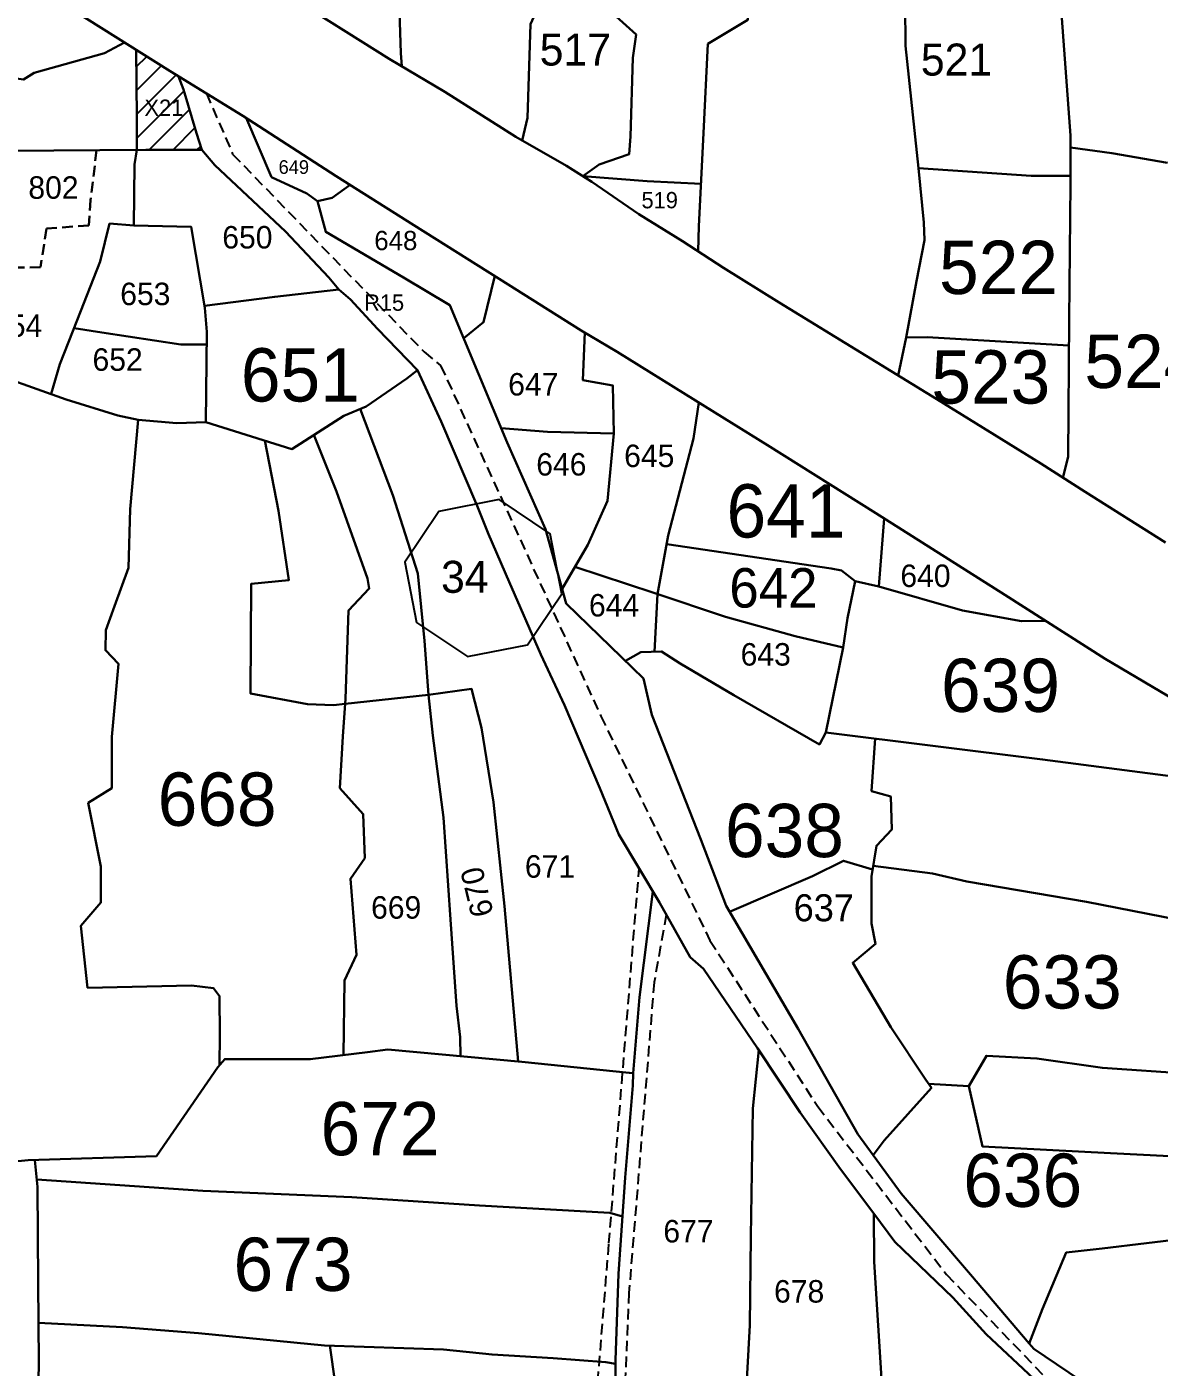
# Model space of a CAD drawing. Header units: millimetres. Extents: x -6521 to 1064, y -7 to 2171.
# Drawn here: x 450.8 to 503.9, y 320.9 to 383.8 of the extents above; entities that cross this region are included whole.
import ezdxf

# ---------------------------------------------------------------- set-up
doc = ezdxf.new("R2010")
doc.units = ezdxf.units.MM
doc.linetypes.add('ACAD_ISO02W100', pattern=[15, 12, -3])
doc.linetypes.add('DASHED', pattern=[0.75, 0.5, -0.25])
for name, color, linetype in [('Image', 7, 'Continuous'), ('Line_Road', 250, 'ACAD_ISO02W100'), ('Sym_Hatch', 1, 'Continuous'), ('Sym_Traverse_Stone', 5, 'Continuous'), ('Text_Traverse_Stone_No', 1, 'Continuous')]:
    doc.layers.add(name, color=color, linetype=linetype)
doc.layers.add('Poly_Survey_Bndry', color=250, linetype='Continuous', lineweight=30)
doc.layers.add('Text_Survey_No', color=250, linetype='Continuous', lineweight=0)
doc.styles.get("Standard").update_dxf_attribs({"font": 'Sakal_Marathi_N_Ship.TTF'})
picture_1 = doc.add_image_def('image1.jpg', size_in_pixel=(14525, 10936))

# ---------------------------------------------------------------- blocks, each defined once
blk = doc.blocks.new('Sym_Traverse_Stone')
at = {"layer": 'Sym_Traverse_Stone'}
blk.add_lwpolyline([(3.223, -0.65), (2.739, 1.819), (0.65, 3.223), (-1.819, 2.739), (-3.223, 0.65), (-2.739, -1.819), (-0.65, -3.223), (1.819, -2.739)], close=True, dxfattribs=at)

msp = doc.modelspace()

# ---------------------------------------------------------------- hatches: boundary and pattern name
at = {"layer": 'Sym_Hatch', "transparency": 33554687}
h = msp.add_hatch(dxfattribs=at)
h.set_pattern_fill('ANSI31', color=0, scale=0.25)
h.paths.add_polyline_path([(457.956, 381.439), (457.553, 381.687), (455.965, 382.685), (455.993, 379.514), (456.003, 377.992), (456.417, 377.995), (459.048, 377.992), (458.799, 378.767), (458.183, 380.82)])

# ---------------------------------------------------------------- linework, layer by layer
at = {"layer": 'Line_Road', "color": 0, "linetype": 'DASHED'}
for points in [[(459.259, 380.638), (460.49, 377.792), (469.471, 368.511), (470.242, 367.882), (477.755, 351.433), (482.87, 340.902), (487.922, 333.123), (493.961, 325.242), (499.92, 319.044), (502.323, 309.81), (517.773, 299.619), (527.025, 293.946), (529.824, 293.125), (548.083, 289.729), (557.838, 287.298), (555.867, 275.887), (566.197, 272.307), (567.107, 272.136)], [(472.784, 256.534), (474.107, 263.158), (475.879, 272.713), (477.535, 281.019), (478.86, 289.967), (480.641, 301.998), (481.326, 307.265), (481.686, 312.803), (477.133, 314.206), (478.133, 326.703), (479.549, 344.283)], [(480.82, 342.129), (480.254, 338.95), (479.074, 324.384), (478.662, 315.046), (482.918, 313.815), (482.132, 303.121), (479.823, 288.598), (478.835, 279.328), (476.248, 268.084), (474.998, 261.04), (474.034, 256.826)]]:
    msp.add_lwpolyline(points, dxfattribs=at)
at = {"layer": 'Poly_Survey_Bndry'}
for points in [[(422.343, 403.115), (426.552, 400.534), (431.314, 397.751), (434.099, 396.076), (437.719, 393.973), (441.279, 391.65), (444.431, 389.862), (447.854, 387.683), (453.657, 384.137), (457.553, 381.687), (460.964, 379.589), (465.351, 376.756), (468.99, 374.458), (472.994, 371.949), (476.836, 369.518), (478.518, 368.525), (482.193, 366.242), (485.576, 364.142), (490.651, 360.95), (496.703, 357.126), (501.399, 354.111), (507.299, 350.632)], [(473.909, 401.842), (474.082, 397.122), (474.456, 392.631), (474.674, 388.346), (474.465, 386.089), (474.971, 385.05), (474.458, 383.889), (474.313, 379.489), (474.073, 378.433)], [(484.582, 401.512), (484.61, 397.919), (484.512, 392.514), (484.568, 388.976), (484.645, 384.089), (482.776, 382.959), (482.57, 378.776), (482.354, 374.404), (482.317, 373.235)], [(484.585, 396.516), (479.261, 396.648), (479.107, 393.022), (479.009, 388.194), (478.975, 385.861), (477.802, 385.104), (477.69, 384.951), (479.405, 383.397), (479.261, 382.301), (479.139, 378.624), (479.084, 377.791), (477.675, 377.311), (476.907, 376.755), (479.932, 376.522), (482.453, 376.398)], [(432.777, 391.899), (430.145, 391.926), (428.601, 392), (427.644, 388.837), (427.448, 386.245), (427.351, 385.137), (427.271, 384.228), (431.045, 383.677), (436.507, 382.842), (442.519, 381.993), (443.195, 381.877), (443.755, 382.912), (444.182, 383.307), (447.903, 383), (448.152, 382.703), (448.235, 381.646), (450.677, 381.284), (451.19, 381.604), (454.476, 382.53), (455.411, 383.034)], [(499.031, 388.168), (499.312, 385.029), (499.77, 378.666), (499.771, 376.42), (499.717, 370.032), (499.662, 363.6), (499.423, 362.614)], [(468.207, 387.371), (468.311, 384.466), (468.383, 382.532), (468.421, 381.915)], [(492.645, 377.13), (492.033, 382.872), (492.032, 384.813), (492.719, 386.524), (497.45, 385.754), (499.265, 385.553)], [(462.995, 385.305), (467.83, 382.266), (470.444, 380.712), (473.767, 378.609), (476.145, 377.24), (477.329, 376.486), (479.532, 374.975), (481.591, 373.711), (483.499, 372.46), (486.115, 370.838), (490.197, 368.332), (493.507, 366.3), (498.382, 363.272), (500.464, 361.956), (504.238, 359.572)], [(455.965, 382.685), (455.993, 379.514), (456.003, 377.992), (455.894, 377.304), (455.855, 374.445), (458.543, 374.385), (459.191, 370.581), (459.276, 369.456), (459.24, 365.217), (463.259, 363.956), (465.697, 365.523), (466.751, 365.954), (468.665, 367.273), (469.158, 367.659), (467.283, 369.593), (466.022, 370.978), (465.472, 371.435), (462.465, 371.098), (459.175, 370.676)], [(426.474, 380.987), (432.657, 380.018), (438.867, 379.177), (443.507, 378.307), (443.677, 379.024), (446.499, 378.598), (448.515, 378.276), (449.955, 377.952), (456.417, 377.995), (459.048, 377.992), (458.799, 378.767), (458.183, 380.82), (457.956, 381.439)], [(461.12, 379.488), (462.313, 376.711), (463.975, 375.943), (464.47, 375.58), (464.853, 374.142), (468.494, 371.999), (470.678, 370.708), (473.356, 364.272), (475.16, 360.197), (476.124, 356.719), (478.72, 354.2), (479.748, 353.202), (480.15, 351.492), (482.449, 345.643), (483.625, 342.54), (487.001, 336.764), (489.8, 331.83), (491.833, 329.041), (495.081, 325.241), (497.845, 322.007), (498.06, 321.758), (500.766, 319.927)], [(459.048, 377.992), (459.647, 377.275), (462.967, 374.169), (465.003, 372.004), (465.472, 371.435)], [(499.77, 378.097), (501.721, 377.832), (504.32, 377.38)], [(492.067, 369.197), (492.551, 371.835), (492.938, 373.754), (492.905, 374.585), (492.645, 377.13), (497.931, 376.775), (499.771, 376.776)], [(465.995, 376.35), (465.16, 375.738), (464.47, 375.58)], [(455.855, 374.445), (454.722, 374.534), (454.285, 372.761), (453.2, 370.001), (452.391, 367.944), (451.974, 366.541)], [(472.78, 372.083), (472.253, 369.902), (471.324, 369.155)], [(453.051, 369.621), (454.353, 369.429), (458.061, 368.868), (459.271, 368.858)], [(476.998, 369.431), (476.91, 367.194), (478.312, 366.942), (478.356, 364.684), (475.257, 364.769), (473.076, 364.944)], [(491.691, 367.415), (492.067, 369.197), (493.054, 369.213), (496.777, 368.988), (499.706, 368.814)], [(447.235, 368.155), (448.369, 367.82), (452.682, 366.289), (455.106, 365.524), (456.059, 365.329), (457.874, 365.175), (459.24, 365.217)], [(469.158, 367.659), (470.263, 365.25), (471.956, 361.293), (472.485, 359.971), (473.455, 357.724), (474.944, 354.323), (476.047, 351.938), (477.708, 348.044), (478.596, 345.872), (480.503, 342.693), (481.95, 340.124), (482.574, 339.584), (485.101, 335.859), (487.106, 332.839), (488.999, 330.174), (490.549, 328.104), (491.546, 326.767), (494.253, 324.157), (495.827, 322.439), (498.056, 320.346)], [(480.269, 354.452), (480.415, 357.158), (480.916, 359.898), (482.106, 364.451), (482.355, 366.142)], [(456.059, 365.329), (455.687, 361.133), (455.606, 358.384), (454.945, 356.594), (454.539, 355.46), (454.523, 354.518), (455.137, 353.887), (454.827, 350.466), (454.82, 348.047), (453.715, 347.363), (454.303, 344.375), (454.311, 342.681), (453.365, 341.592), (453.685, 338.689), (458.557, 338.793), (459.595, 338.67), (459.875, 338.297), (459.89, 336.465), (459.874, 335.058)], [(466.47, 365.839), (468, 361.791), (469.172, 358.123), (469.491, 354.955), (469.678, 352.423), (471.694, 352.708), (472.156, 350.888), (472.716, 347.402), (473.239, 342.511), (473.879, 335.225)], [(478.356, 364.684), (478.074, 361.535), (477.137, 359.461), (475.934, 357.406)], [(461.993, 364.353), (462.639, 361.052), (463.13, 357.808), (461.36, 357.641), (461.323, 352.492), (463.992, 351.991), (465.211, 351.939), (465.771, 352.012), (469.678, 352.423)], [(464.289, 364.618), (465.363, 361.963), (466.815, 357.879), (466.896, 357.416), (465.917, 356.379), (465.788, 352.24), (465.655, 350.479), (465.52, 348.058), (466.617, 346.838), (466.694, 344.775), (466.013, 343.8), (466.292, 340.239), (465.728, 339.031), (465.681, 335.53)], [(489.685, 357.756), (490.783, 357.504), (491.042, 360.702)], [(480.844, 359.503), (488.559, 358.361), (489.046, 358.259), (489.685, 357.756), (489.32, 356.027), (489.121, 354.644)], [(476.536, 358.434), (480.234, 357.218), (483.602, 356.087), (486.865, 355.179), (489.121, 354.644), (488.306, 350.66), (488.007, 350.104), (483.991, 352.41), (481.474, 353.894), (480.605, 354.466), (479.629, 354.426), (478.913, 354.023)], [(490.783, 357.504), (494.715, 356.377), (497.475, 355.891), (498.623, 355.894)], [(469.678, 352.423), (469.876, 350.521), (470.374, 346.678), (470.702, 341.891), (470.979, 337.846), (471.165, 336.375), (471.173, 335.48)], [(488.306, 350.66), (498.469, 349.397), (510.72, 347.807), (512.218, 347.626)], [(490.611, 350.374), (490.448, 347.915), (491.349, 347.656), (491.399, 346.107), (490.678, 345.349), (490.44, 343.902), (490.44, 341.71), (490.634, 340.746), (489.57, 339.864), (491.353, 336.835), (493, 334.367), (493.252, 333.991), (491.042, 331.531), (490.519, 330.843)], [(483.791, 342.257), (487.674, 343.923), (489.136, 344.643), (490.494, 344.231)], [(490.523, 344.407), (493.313, 344.052), (494.911, 343.672), (500.527, 342.725), (506.283, 341.587), (510, 340.87), (518.098, 339.217), (523.391, 338.201), (527.106, 337.486), (528.393, 337.273)], [(448.493, 330.363), (450.895, 330.597), (456.912, 330.792), (459.795, 334.967), (460.122, 335.344), (464.132, 335.338), (466.812, 335.67), (467.767, 335.801), (474.045, 335.21), (479.086, 334.703), (479.263, 334.685), (479.573, 338.252), (480.196, 343.205)], [(485.155, 335.777), (484.875, 333.021), (484.794, 327.03), (484.737, 322.862), (484.473, 318.01), (484.362, 313.889), (488.224, 313.493), (489.663, 313.256), (489.549, 310.614), (489.308, 307.015), (489.265, 306.379), (491.474, 306.266)], [(493.126, 334.179), (495.005, 334.077), (495.834, 335.497), (498.203, 335.373), (501.271, 334.932), (505.39, 334.649), (506.569, 334.42), (507.813, 334.447)], [(451.218, 330.607), (451.338, 329.358), (451.365, 324.866), (451.408, 321.091), (451.306, 316.175), (451.222, 315.001), (455.786, 314.77), (460.225, 314.485), (462.494, 314.242), (465.969, 313.914), (467.699, 313.843), (470.328, 314.02), (475.323, 314.149), (477.797, 314.227), (478.208, 314.336), (478.448, 317.562), (478.448, 321.216), (478.584, 325.266), (478.895, 329.785), (479.256, 334.108), (479.263, 334.685)], [(495.005, 334.077), (495.644, 331.244), (501.653, 330.932), (505.662, 330.725), (505.731, 328.957), (506.033, 328.086), (505.416, 326.965), (501.256, 326.455), (499.572, 326.271), (498.47, 323.624), (497.845, 322.007)], [(451.306, 329.69), (459.092, 329.158), (466.084, 328.863), (472.067, 328.478), (478.169, 328.131), (478.769, 327.956)], [(490.549, 328.104), (490.567, 325.837), (490.941, 319.86), (491.318, 314.497), (491.394, 313.423), (492.148, 313.294), (491.907, 310.141), (491.697, 307.39), (491.474, 306.266)], [(451.386, 322.979), (455.326, 322.765), (458.881, 322.489), (464.791, 321.912), (470.371, 321.724), (472.654, 321.484), (475.526, 321.315), (477.994, 321.135), (478.448, 321.043)], [(465.053, 321.903), (465.567, 318.268), (465.85, 315.398), (466.111, 313.908)]]:
    msp.add_lwpolyline(points, dxfattribs=at)
at = {"layer": 'Poly_Survey_Bndry', "color": 0, "linetype": 'DASHED'}
msp.add_lwpolyline([(454.109, 377.979), (453.832, 375.639), (453.74, 374.448), (451.764, 374.302), (451.474, 372.491), (447.843, 372.416)], dxfattribs=at)

# ---------------------------------------------------------------- block references
at = {"layer": 'Sym_Traverse_Stone', "xscale": 1.142865619639545, "yscale": 1.142865619639545, "zscale": 1.142865619639545}
msp.add_blockref('Sym_Traverse_Stone', (472.244, 357.904), dxfattribs=at)

# ---------------------------------------------------------------- texts
at = {"layer": 'Text_Survey_No', "attachment_point": 1}
for s, insert, char_height in [('\\fSakal Marathi;517', (474.886, 383.446), 1.5), ('\\fSakal Marathi;521', (492.759, 382.976), 1.5), ('X21', (456.355, 380.349), 0.7656), ('\\fSakal Marathi;649', (462.644, 377.504), 0.64009), ('802', (450.91, 376.751), 1.0548), ('\\fSakal Marathi;519', (479.66, 376.015), 0.76561), ('\\fSakal Marathi;650', (460.004, 374.419), 1.05482), ('\\fSakal Marathi;648', (467.131, 374.191), 0.90583), ('\\fSakal Marathi;522', (493.611, 373.729), 2.5), ('\\fSakal Marathi;653', (455.218, 371.762), 1.05482), ('R15', (466.653, 371.21), 0.7656), ('\\fSakal Marathi;654', (449.21, 370.273), 1.05482), ('\\fSakal Marathi;524', (500.425, 369.322), 2.5), ('\\fSakal Marathi;652', (453.919, 368.683), 1.05482), ('\\fSakal Marathi;651', (460.874, 368.687), 2.5), ('\\fSakal Marathi;523', (493.249, 368.591), 2.5), ('\\fSakal Marathi;647', (473.41, 367.523), 1.05482), ('\\fSakal Marathi;645', (478.848, 364.166), 1.05482), ('\\fSakal Marathi;646', (474.725, 363.77), 1.05482), ('\\fSakal Marathi;641', (483.647, 362.308), 2.5), ('\\fSakal Marathi;642', (483.779, 358.373), 1.85315), ('\\fSakal Marathi;640', (491.8, 358.541), 1.05482), ('\\fSakal Marathi;644', (477.197, 357.158), 1.05482), ('\\fSakal Marathi;643', (484.309, 354.855), 1.05482), ('\\fSakal Marathi;639', (493.705, 354.128), 2.5), ('\\fSakal Marathi;668', (456.974, 348.786), 2.5), ('\\fSakal Marathi;638', (483.576, 347.317), 2.5), ('\\fSakal Marathi;671', (474.193, 344.908), 1.05482), ('\\fSakal Marathi;669', (466.981, 342.985), 1.05482), ('\\fSakal Marathi;637', (486.794, 343.075), 1.26817), ('\\fSakal Marathi;633', (496.601, 340.216), 2.5), ('\\fSakal Marathi;672', (464.612, 333.331), 2.5), ('\\fSakal Marathi;636', (494.747, 330.912), 2.5), ('\\fSakal Marathi;677', (480.686, 327.797), 1.05482), ('\\fSakal Marathi;673', (460.53, 326.97), 2.5), ('\\fSakal Marathi;678', (485.876, 324.977), 1.05482)]:
    msp.add_mtext(s, dxfattribs=dict(at, insert=insert, char_height=char_height))
at = {"layer": 'Text_Survey_No', "insert": (471.712, 341.906), "char_height": 1.05482, "attachment_point": 1, "rotation": 103.79949}
msp.add_mtext('\\fSakal Marathi;670', dxfattribs=at)
at = {"layer": 'Text_Traverse_Stone_No', "linetype": 'DASHED', "insert": (470.261, 358.714), "char_height": 1.5, "attachment_point": 1}
msp.add_mtext('\\fSakal Marathi;34', dxfattribs=at)

# ---------------------------------------------------------------- pictures from other files: only their frames are drawn
at = {"layer": 'Image'}
image = msp.add_image(picture_1, insert=(0, 0), size_in_units=(922.339, 694.437), dxfattribs=at)
image.dxf.flags = 7

doc.saveas('drawing.dxf')
